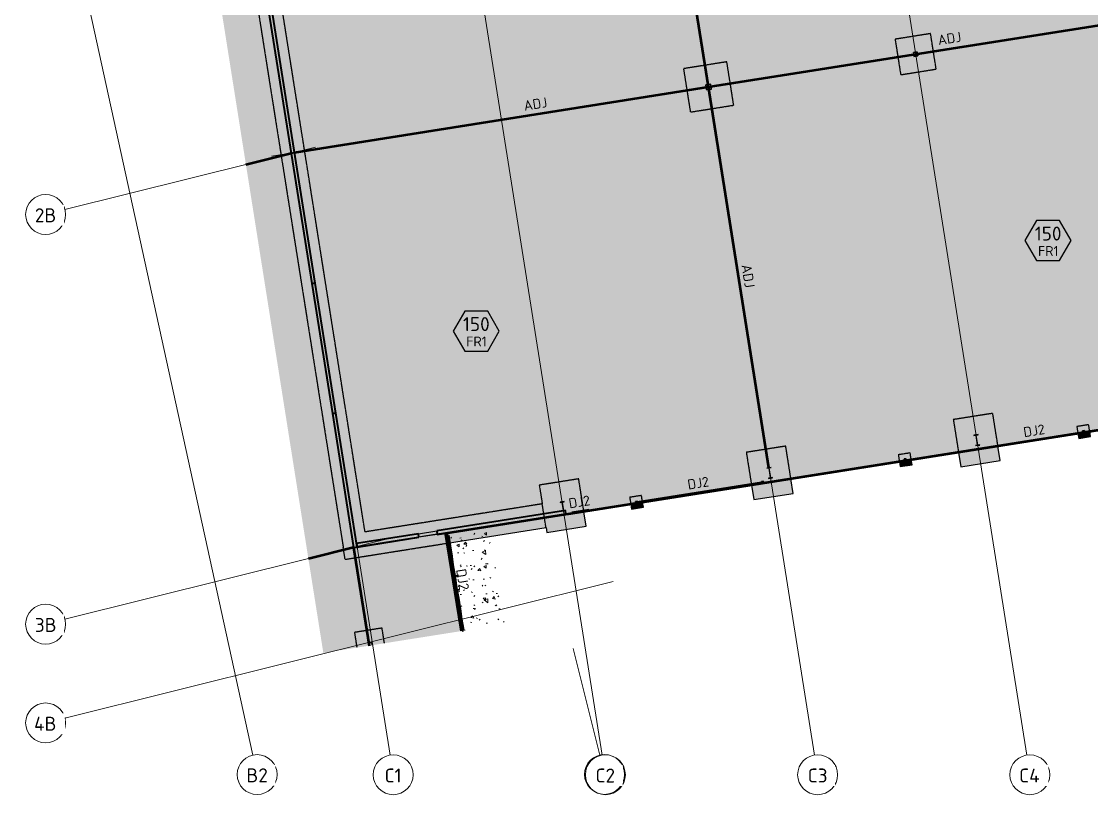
# Model space of a CAD drawing. Header units: millimetres. Extents: x -2336549 to -2208351, y -3762 to 4063401.
# Drawn here: x -2336549 to -2282939, y 3986389 to 4025345 of the extents above; entities that cross this region are included whole.
import ezdxf

# ---------------------------------------------------------------- set-up
doc = ezdxf.new("R2010")
doc.units = ezdxf.units.MM
doc.linetypes.add('Dash', pattern=[7, 5, -2])
doc.linetypes.add('Hidden Half', pattern=[3, 2, -1])
for name, color, linetype, lineweight in [('A-060-M_DETAIL', 3, 'Continuous', 25), ('A-200-M_WALL_EXT', 113, 'Continuous', 13), ('A-230-H-FLOOR', 190, 'Continuous', 13), ('A-230-M_FLOOR', 192, 'Continuous', 13), ('S-160-M_FOUND', 171, 'Continuous', 13), ('S-160-MH_FOUND', 171, 'Hidden Half', 13), ('S-230-A-FLOOR', 171, 'Continuous', 18), ('S-280-M_COLUMN', 52, 'Continuous', 13), ('S-280-MH_COLUMN', 52, 'Hidden Half', 13), ('Z-030-M_GRID', 191, 'Continuous', 13), ('Z-033_T_GRIDREF', 31, 'Continuous', 13), ('Z-060-M_DETAIL', 92, 'Continuous', 25)]:
    doc.layers.add(name, color=color, linetype=linetype, lineweight=lineweight)
doc.styles.add('ISOCPEUR', font='isocpeur.ttf', dxfattribs={"height": 700})
doc.styles.add('ISOCPEUR_1', font='isocpeur.ttf', dxfattribs={"height": 500})

# ---------------------------------------------------------------- blocks, each defined once
blk = doc.blocks.new('NRP_Column-Steel-SHS - SC446 - 250x250x6_0SHS-4252457-S1_001 - INTERNAL SLAB ON GROUND PLAN - PART 3')
at = {"layer": 'S-280-M_COLUMN', "lineweight": 25}
for p, q in [((125, 125), (-125, 125)), ((-125, 125), (-125, -125)), ((-119, -119), (-119, 119)), ((-119, 119), (119, 119)), ((119, 119), (119, -119)), ((125, -125), (125, 125)), ((-125, -125), (125, -125)), ((119, -119), (-119, -119))]:
    blk.add_line(p, q, dxfattribs=at)
blk = doc.blocks.new('NRP_Column-Steel-SHS - SC444 - 200x200x6_0SHS-3967238-S1_001 - INTERNAL SLAB ON GROUND PLAN - PART 3')
at = {"layer": 'S-280-M_COLUMN', "lineweight": 25}
for p, q in [((100, 100), (-100, 100)), ((-100, 100), (-100, -100)), ((-94, -94), (-94, 94)), ((-94, 94), (94, 94)), ((94, 94), (94, -94)), ((100, -100), (100, 100)), ((-100, -100), (100, -100)), ((94, -94), (-94, -94))]:
    blk.add_line(p, q, dxfattribs=at)
blk = doc.blocks.new('NRP_Column-Steel-SHS - SC440 - 150x150x5_0SHS-3964800-S1_001 - INTERNAL SLAB ON GROUND PLAN - PART 3')
at = {"layer": 'S-280-M_COLUMN', "lineweight": 25}
for p, q in [((75, 75), (-75, 75)), ((-75, 75), (-75, -69)), ((-70, -69), (-70, 70)), ((-70, 70), (70, 70)), ((70, 70), (70, -69)), ((75, -69), (75, 75))]:
    blk.add_line(p, q, dxfattribs=at)
blk = doc.blocks.new('NRP_Column-Steel-SHS - M433 - 100x100x5_0SHS-4136138-S1_001 - INTERNAL SLAB ON GROUND PLAN - PART 3')
at = {"layer": 'S-280-M_COLUMN', "lineweight": 25}
for p, q in [((50, 50), (-50, 50)), ((-50, 50), (-50, -50)), ((-45, -45), (-45, 45)), ((-45, 45), (45, 45)), ((45, 45), (45, -45)), ((50, -50), (50, 50)), ((-50, -50), (50, -50)), ((45, -45), (-45, -45))]:
    blk.add_line(p, q, dxfattribs=at)
blk = doc.blocks.new('NRP_Column-Steel-SHS - M433 - 100x100x5_0SHS-4136147-S1_001 - INTERNAL SLAB ON GROUND PLAN - PART 3')
at = {"layer": 'S-280-M_COLUMN', "lineweight": 25}
for p, q in [((50, 50), (-50, 50)), ((-50, 50), (-50, -50)), ((-45, -45), (-45, 45)), ((-45, 45), (45, 45)), ((45, 45), (45, -45)), ((50, -50), (50, 50)), ((-50, -50), (50, -50)), ((45, -45), (-45, -45))]:
    blk.add_line(p, q, dxfattribs=at)
blk = doc.blocks.new('NRP_Column-Steel-SHS - M433 - 100x100x5_0SHS-4234781-S1_001 - INTERNAL SLAB ON GROUND PLAN - PART 3')
at = {"layer": 'S-280-M_COLUMN', "lineweight": 25}
for p, q in [((50, 50), (-50, 50)), ((-50, 50), (-50, -50)), ((-45, -45), (-45, 45)), ((-45, 45), (45, 45)), ((45, 45), (45, -45)), ((50, -50), (50, 50)), ((-50, -50), (50, -50)), ((45, -45), (-45, -45))]:
    blk.add_line(p, q, dxfattribs=at)
blk = doc.blocks.new('NRP_Column-Steel-SHS - M433 - 100x100x5_0SHS-4136124-S1_001 - INTERNAL SLAB ON GROUND PLAN - PART 3')
at = {"layer": 'S-280-M_COLUMN', "lineweight": 25}
for p, q in [((50, 50), (-50, 50)), ((-50, 50), (-50, -50)), ((-45, -45), (-45, 45)), ((-45, 45), (45, 45)), ((45, 45), (45, -45)), ((50, -50), (50, 50)), ((-50, -50), (50, -50)), ((45, -45), (-45, -45))]:
    blk.add_line(p, q, dxfattribs=at)
blk = doc.blocks.new('FP_14-S1_001 - INTERNAL SLAB ON GROUND PLAN - PART 3')
at = {"layer": 'A-230-M_FLOOR', "color": 254}
for p, q in [((-2315045, 3999439), (-2315004, 3999497)), ((-2314585, 3999446), (-2314520, 3999458)), ((-2314519, 3999357), (-2314462, 3999334)), ((-2314382, 3999148), (-2314295, 3999245)), ((-2314295, 3999245), (-2314237, 3999137)), ((-2313880, 3999624), (-2313840, 3999686)), ((-2313485, 3999543), (-2313427, 3999518)), ((-2313402, 3999277), (-2313354, 3999332)), ((-2313359, 3999678), (-2313245, 3999730)), ((-2313359, 3999678), (-2313247, 3999590)), ((-2313332, 3999696), (-2313267, 3999709)), ((-2313245, 3999730), (-2313247, 3999590)), ((-2313107, 3999181), (-2313067, 3999244)), ((-2314737, 3999092), (-2314621, 3999138)), ((-2314737, 3999092), (-2314625, 3999009)), ((-2314708, 3998706), (-2314642, 3998716)), ((-2314621, 3999138), (-2314625, 3999009)), ((-2314438, 3998906), (-2314389, 3998957)), ((-2314394, 3998710), (-2314336, 3998685)), ((-2314382, 3999148), (-2314237, 3999137)), ((-2314278, 3999030), (-2314237, 3999089)), ((-2313950, 3998822), (-2313884, 3998832)), ((-2313463, 3998747), (-2313294, 3998828)), ((-2313463, 3998747), (-2313284, 3998622)), ((-2313352, 3998855), (-2313294, 3998829)), ((-2313294, 3998828), (-2313284, 3998622)), ((-2313516, 3998381), (-2313467, 3998433)), ((-2313219, 3998167), (-2313161, 3998138)), ((-2314574, 3998014), (-2314508, 3998021)), ((-2314562, 3998067), (-2314513, 3998114)), ((-2314268, 3998061), (-2314210, 3998034)), ((-2314070, 3998069), (-2314004, 3998076)), ((-2314012, 3997864), (-2313971, 3997920)), ((-2313890, 3998001), (-2313840, 3998050)), ((-2313677, 3997825), (-2313589, 3997917)), ((-2313677, 3997825), (-2313530, 3997802)), ((-2313589, 3997917), (-2313530, 3997803)), ((-2313385, 3998028), (-2313269, 3998068)), ((-2313385, 3998028), (-2313271, 3997932)), ((-2313306, 3998156), (-2313240, 3998164)), ((-2313269, 3998068), (-2313271, 3997932)), ((-2312827, 3997936), (-2312805, 3997967)), ((-2314787, 3997578), (-2314670, 3997613)), ((-2314787, 3997578), (-2314674, 3997488)), ((-2314670, 3997613), (-2314674, 3997488)), ((-2314142, 3997410), (-2314084, 3997381)), ((-2313932, 3997354), (-2313866, 3997359)), ((-2313470, 3997040), (-2313429, 3997095)), ((-2313424, 3997390), (-2313357, 3997395)), ((-2313086, 3997476), (-2313027, 3997445)), ((-2314726, 3996818), (-2314654, 3996882)), ((-2314723, 3996798), (-2314595, 3996773)), ((-2314666, 3997027), (-2314624, 3997078)), ((-2314654, 3996882), (-2314595, 3996773)), ((-2314575, 3996618), (-2314508, 3996619)), ((-2314401, 3996812), (-2314351, 3996856)), ((-2314016, 3996758), (-2313957, 3996727)), ((-2313881, 3996517), (-2313839, 3996569)), ((-2313341, 3997046), (-2313291, 3997093)), ((-2313282, 3996653), (-2313215, 3996655)), ((-2312953, 3996784), (-2312894, 3996751)), ((-2312771, 3996669), (-2312704, 3996672)), ((-2314533, 3996018), (-2314482, 3996058)), ((-2313889, 3996104), (-2313830, 3996071)), ((-2313463, 3996196), (-2313412, 3996239)), ((-2313420, 3996429), (-2313302, 3996458)), ((-2313420, 3996429), (-2313305, 3996326)), ((-2313360, 3996345), (-2313186, 3996400)), ((-2313360, 3996345), (-2313177, 3996201)), ((-2313302, 3996458), (-2313305, 3996326)), ((-2313186, 3996400), (-2313177, 3996201)), ((-2312958, 3996426), (-2312870, 3996512)), ((-2312958, 3996426), (-2312809, 3996392)), ((-2312870, 3996512), (-2312809, 3996392)), ((-2312819, 3996090), (-2312759, 3996055)), ((-2312777, 3996054), (-2312726, 3996099)), ((-2312679, 3996496), (-2312638, 3996552)), ((-2314692, 3995936), (-2314670, 3995935)), ((-2314037, 3995469), (-2313946, 3995543)), ((-2313946, 3995543), (-2313887, 3995428)), ((-2313926, 3995923), (-2313859, 3995922)), ((-2313847, 3995874), (-2313796, 3995915)), ((-2312625, 3995909), (-2312558, 3995908)), ((-2314577, 3995258), (-2314562, 3995257)), ((-2314057, 3995228), (-2313989, 3995224)), ((-2314037, 3995469), (-2313887, 3995428)), ((-2313762, 3995448), (-2313703, 3995413)), ((-2313613, 3995340), (-2313571, 3995388)), ((-2313270, 3995185), (-2313202, 3995182)), ((-2312685, 3995394), (-2312625, 3995357)), ((-2312397, 3995239), (-2312371, 3995271)), ((-2314346, 3994812), (-2314325, 3994826))]:
    blk.add_line(p, q, dxfattribs=at)
blk = doc.blocks.new('NRP_Column-Steel-UB - SC122 - 460UB74_6-V15-S1_001 - INTERNAL SLAB ON GROUND PLAN - PART 3')
at = {"layer": 'S-280-M_COLUMN', "lineweight": 25}
for p, q in [((95, 457.4), (-95, 457.4)), ((-95, 457.4), (-95, 442.9)), ((-95, 442.9), (-15.95, 442.9)), ((-15.95, 14.5), (-95, 14.5)), ((-95, 14.5), (-95, 0)), ((-95, 0), (95, 0)), ((-4.55, 431.5), (-4.55, 25.9)), ((4.55, 25.9), (4.55, 431.5)), ((15.95, 442.9), (95, 442.9)), ((95, 14.5), (15.95, 14.5)), ((95, 442.9), (95, 457.4)), ((95, 0), (95, 14.5))]:
    blk.add_line(p, q, dxfattribs=at)
for centre, start, end in [((-15.95, 431.5), 0, 90), ((-15.95, 25.9), 270, 0), ((15.95, 431.5), 90, 180), ((15.95, 25.9), 180, 270)]:
    blk.add_arc(centre, 11.4, start, end, dxfattribs=at)
at = {"layer": 'S-280-MH_COLUMN', "lineweight": 25}
for centre, start, end in [((-15.95, 431.5), 0, 90), ((-15.95, 25.9), 270, 0), ((15.95, 431.5), 90, 180), ((15.95, 25.9), 180, 270)]:
    blk.add_arc(centre, 11.4, start, end, dxfattribs=at)
blk = doc.blocks.new('NRP_Column-Steel-UB - SC124 - 530UB82_0-V17-S1_001 - INTERNAL SLAB ON GROUND PLAN - PART 3')
at = {"layer": 'S-280-M_COLUMN', "lineweight": 25}
for p, q in [((104.5, 528.2), (-104.5, 528.2)), ((-104.5, 528.2), (-104.5, 515)), ((-104.5, 515), (-18.8, 515)), ((-18.8, 13.2), (-104.5, 13.2)), ((-104.5, 13.2), (-104.5, 0)), ((-104.5, 0), (104.5, 0)), ((-4.8, 501), (-4.8, 27.2)), ((4.8, 27.2), (4.8, 501)), ((18.8, 515), (104.5, 515)), ((104.5, 13.2), (18.8, 13.2)), ((104.5, 515), (104.5, 528.2)), ((104.5, 0), (104.5, 13.2))]:
    blk.add_line(p, q, dxfattribs=at)
for centre, start, end in [((-18.8, 501), 0, 90), ((-18.8, 27.2), 270, 0), ((18.8, 501), 90, 180), ((18.8, 27.2), 180, 270)]:
    blk.add_arc(centre, 14, start, end, dxfattribs=at)
at = {"layer": 'S-280-MH_COLUMN', "lineweight": 25}
for centre, start, end in [((-18.8, 501), 0, 90), ((-18.8, 27.2), 270, 0), ((18.8, 501), 90, 180), ((18.8, 27.2), 180, 270)]:
    blk.add_arc(centre, 14, start, end, dxfattribs=at)
blk = doc.blocks.new('NRP_Foundation-Pad Footing Fibre _v2_ - PF3 - 2200 x 2200 x 800d-3893009-S1_001 - INTERNAL SLAB ON GROUND PLAN - PART 3')
at = {"layer": 'S-160-MH_FOUND', "color": 9, "linetype": 'Dash', "lineweight": 25}
for p, q in [((1150, 750), (-1050, 750)), ((-1050, 750), (-1050, -1450)), ((1150, -1450), (1150, 750)), ((-1050, -1450), (1150, -1450))]:
    blk.add_line(p, q, dxfattribs=at)
blk = doc.blocks.new('NRP_Foundation-Pad Footing Fibre _v2_ - PF4 -1800 x 1800 x 400d-3893011-S1_001 - INTERNAL SLAB ON GROUND PLAN - PART 3')
at = {"layer": 'S-160-MH_FOUND', "color": 9, "linetype": 'Dash', "lineweight": 25}
for p, q in [((950, 550), (-850, 550)), ((-850, 550), (-850, -1250)), ((950, -1250), (950, 550)), ((-850, -1250), (950, -1250))]:
    blk.add_line(p, q, dxfattribs=at)
blk = doc.blocks.new('NRP_Foundation-Pad Footing Fibre _v2_ - PF5 -1400 x 1400 x 400d-V18-S1_001 - INTERNAL SLAB ON GROUND PLAN - PART 3')
at = {"layer": 'S-160-MH_FOUND', "color": 9, "linetype": 'Dash', "lineweight": 25}
for p, q in [((750, 350), (-19, 350)), ((750, -1050), (750, 350)), ((-19, -1050), (750, -1050))]:
    blk.add_line(p, q, dxfattribs=at)
blk = doc.blocks.new('NRP_Foundation-Pad Footing Fibre _v2_ - PF2 -2400 x 2000 x 600d-V5-S1_001 - INTERNAL SLAB ON GROUND PLAN - PART 3')
at = {"layer": 'S-160-M_FOUND', "linetype": 'Dash', "lineweight": 25}
blk.add_hatch(color=10, dxfattribs=at).paths.add_polyline_path([(-414, 650), (-1150, 650), (-1150, -1350), (-414, -1350)])
at = {"layer": 'S-160-M_FOUND', "color": 9, "lineweight": 25}
for p, q in [((-414, 650), (-1150, 650)), ((-1150, 650), (-1150, -1350)), ((-1150, -1350), (-414, -1350))]:
    blk.add_line(p, q, dxfattribs=at)
at = {"layer": 'S-160-MH_FOUND', "color": 9, "linetype": 'Dash', "lineweight": 25}
for p, q in [((1250, 650), (-414, 650)), ((1250, -1350), (1250, 650)), ((-414, -1350), (1250, -1350))]:
    blk.add_line(p, q, dxfattribs=at)
blk = doc.blocks.new('NRP_Foundation-Pad Footing Fibre _v2_ - PF6 -600 x 600 x 400d-3914141-S1_001 - INTERNAL SLAB ON GROUND PLAN - PART 3')
at = {"layer": 'S-160-M_FOUND', "linetype": 'Dash', "lineweight": 25}
blk.add_hatch(color=10, dxfattribs=at).paths.add_polyline_path([(0, -50), (-250, -50), (-250, -650), (0, -650)])
at = {"layer": 'S-160-M_FOUND', "color": 9, "lineweight": 25}
for p, q in [((0, -50), (-250, -50)), ((-250, -50), (-250, -650)), ((-250, -650), (0, -650))]:
    blk.add_line(p, q, dxfattribs=at)
at = {"layer": 'S-160-MH_FOUND', "color": 9, "linetype": 'Dash', "lineweight": 25}
for p, q in [((350, -50), (0, -50)), ((350, -650), (350, -50)), ((0, -650), (350, -650))]:
    blk.add_line(p, q, dxfattribs=at)
blk = doc.blocks.new('NRP_Foundation-Pad Footing Fibre _v2_ - PF6 -600 x 600 x 400d-V9-S1_001 - INTERNAL SLAB ON GROUND PLAN - PART 3')
at = {"layer": 'S-160-M_FOUND', "linetype": 'Dash', "lineweight": 25}
blk.add_hatch(color=10, dxfattribs=at).paths.add_polyline_path([(350, -50), (102, -50), (102, -650), (350, -650)])
at = {"layer": 'S-160-M_FOUND', "color": 9, "lineweight": 25}
for p, q in [((350, -50), (102, -50)), ((350, -650), (350, -50)), ((102, -650), (350, -650))]:
    blk.add_line(p, q, dxfattribs=at)
at = {"layer": 'S-160-MH_FOUND', "color": 9, "linetype": 'Dash', "lineweight": 25}
for p, q in [((102, -50), (-250, -50)), ((-250, -50), (-250, -650)), ((-250, -650), (102, -650))]:
    blk.add_line(p, q, dxfattribs=at)
blk = doc.blocks.new('NRP_Foundation-Pad Footing Fibre _v2_ - PF6 -600 x 600 x 400d-V10-S1_001 - INTERNAL SLAB ON GROUND PLAN - PART 3')
at = {"layer": 'S-160-M_FOUND', "linetype": 'Dash', "lineweight": 25}
blk.add_hatch(color=10, dxfattribs=at).paths.add_polyline_path([(350, -50), (100, -50), (100, -650), (350, -650)])
at = {"layer": 'S-160-M_FOUND', "color": 9, "lineweight": 25}
for p, q in [((350, -50), (100, -50)), ((350, -650), (350, -50)), ((100, -650), (350, -650))]:
    blk.add_line(p, q, dxfattribs=at)
at = {"layer": 'S-160-MH_FOUND', "color": 9, "linetype": 'Dash', "lineweight": 25}
for p, q in [((100, -50), (-250, -50)), ((-250, -50), (-250, -650)), ((-250, -650), (100, -650))]:
    blk.add_line(p, q, dxfattribs=at)
blk = doc.blocks.new('NRP_Joint Location _v2_ - DJ2 - DOWELLED JOINT-4232448-S1_001 - INTERNAL SLAB ON GROUND PLAN - PART 3')
at = {"layer": 'Z-060-M_DETAIL', "lineweight": 50}
blk.add_line((0, 0), (4900, 0), dxfattribs=at)
blk = doc.blocks.new('NRP_Joint Location _v2_ - DJ2 - DOWELLED JOINT-4234529-S1_001 - INTERNAL SLAB ON GROUND PLAN - PART 3')
at = {"layer": 'Z-060-M_DETAIL', "lineweight": 50}
blk.add_line((0, 0), (4800, 0), dxfattribs=at)
blk = doc.blocks.new('NRP_Joint Location _v2_ - DJ2 - DOWELLED JOINT-4234743-S1_001 - INTERNAL SLAB ON GROUND PLAN - PART 3')
at = {"layer": 'Z-060-M_DETAIL', "lineweight": 50}
blk.add_line((0, 0), (858, 0), dxfattribs=at)
blk = doc.blocks.new('NRP_Joint Location _v2_ - DJ2 - DOWELLED JOINT-4234855-S1_001 - INTERNAL SLAB ON GROUND PLAN - PART 3')
at = {"layer": 'Z-060-M_DETAIL', "lineweight": 50}
blk.add_line((0, 0), (6300, 0), dxfattribs=at)
blk = doc.blocks.new('NRP_Joint Location _v2_ - ADJ - ARMOURED DOWEL JOINT-4236247-S1_001 - INTERNAL SLAB ON GROUND PLAN - PART 3')
at = {"layer": 'Z-060-M_DETAIL', "lineweight": 50}
blk.add_line((0, 0), (2334, 0), dxfattribs=at)
blk = doc.blocks.new('NRP_Joint Location _v2_ - ADJ - ARMOURED DOWEL JOINT-4242043-S1_001 - INTERNAL SLAB ON GROUND PLAN - PART 3')
at = {"layer": 'Z-060-M_DETAIL', "lineweight": 50}
blk.add_line((22943, 0), (25277, 0), dxfattribs=at)
blk = doc.blocks.new('NRP_Joint Location _v2_ - ADJ - ARMOURED DOWEL JOINT-4239869-S1_001 - INTERNAL SLAB ON GROUND PLAN - PART 3')
at = {"layer": 'Z-060-M_DETAIL', "lineweight": 50}
blk.add_line((0, 0), (4975, 0), dxfattribs=at)
blk = doc.blocks.new('NRP_Joint Location _v2_ - ADJ - ARMOURED DOWEL JOINT-4235092-S1_001 - INTERNAL SLAB ON GROUND PLAN - PART 3')
at = {"layer": 'Z-060-M_DETAIL', "lineweight": 50}
blk.add_line((0, 0), (19322, 0), dxfattribs=at)
blk = doc.blocks.new('NRP_Joint Location _v2_ - ADJ - ARMOURED DOWEL JOINT-4242227-S1_001 - INTERNAL SLAB ON GROUND PLAN - PART 3')
at = {"layer": 'Z-060-M_DETAIL', "lineweight": 50}
blk.add_line((0, 0), (21000, 0), dxfattribs=at)
blk = doc.blocks.new('Grid - NRP_Grid-Head-320187-S1_001 - INTERNAL SLAB ON GROUND PLAN - PART 3')
at = {"layer": 'Z-033_T_GRIDREF'}
blk.add_circle((0, 0), 5, dxfattribs=at)
blk = doc.blocks.new('NRP_Slab Tag _v2_ - Thickness with Description-1497716-S1_001 - INTERNAL SLAB ON GROUND PLAN - PART 3')
at = {"layer": 'S-230-A-FLOOR', "lineweight": 25}
for p, q in [((-2.88, 4.99), (-5.76, -0.01)), ((2.9, 4.99), (-2.88, 4.99)), ((5.78, -0.01), (2.9, 4.99)), ((-5.76, -0.01), (-2.88, -5.01)), ((2.9, -5.01), (5.78, -0.01)), ((-2.88, -5.01), (2.9, -5.01))]:
    blk.add_line(p, q, dxfattribs=at)

msp = doc.modelspace()

# ---------------------------------------------------------------- hatches: boundary and pattern name
at = {"layer": 'A-230-H-FLOOR'}
for points in [[(-2319761, 3999169), (-2309296, 4000826), (-2309265, 4000629), (-2236764, 4012112), (-2236795, 4012310), (-2231017, 4013225), (-2237228, 4052436), (-2277568, 4046046), (-2277592, 4046195), (-2282530, 4045412), (-2282507, 4045264), (-2309615, 4040970), (-2309639, 4041119), (-2314577, 4040336), (-2314554, 4040188), (-2314807, 4040148), (-2314017, 4035160), (-2321934, 4033906), (-2321634, 4032010), (-2324881, 4031496), (-2320023, 4000826)], [(-2321424, 3993691), (-2314511, 3994786), (-2315289, 3999700), (-2319906, 3998968), (-2325867, 4036600), (-2328131, 4036033), (-2322084, 3997853)]]:
    msp.add_hatch(color=10, dxfattribs=at).paths.add_polyline_path(points)
at = {"layer": 'S-160-M_FOUND'}
for points in [[(-2319920, 3999055), (-2319241, 3999162), (-2319255, 3999249), (-2319761, 3999169), (-2325972, 4038380), (-2325465, 4038460), (-2325520, 4038806), (-2326705, 4038618), (-2326474, 4037157), (-2325941, 4037290), (-2325650, 4036126), (-2325786, 4036092), (-2319938, 3999169)], [(-2299976, 4002100), (-2299861, 4001373), (-2297885, 4001686), (-2298000, 4002413)], [(-2319906, 3998968), (-2315289, 3999700), (-2315209, 3999194), (-2310270, 3999976), (-2310378, 4000655), (-2319255, 3999249), (-2319241, 3999162), (-2319920, 3999055)], [(-2310231, 3999730), (-2308256, 4000043), (-2308371, 4000770), (-2309265, 4000629), (-2309296, 4000826), (-2310378, 4000655), (-2310270, 3999976)]]:
    msp.add_hatch(color=10, dxfattribs=at).paths.add_polyline_path(points)

# ---------------------------------------------------------------- linework, layer by layer
at = {"layer": 'A-200-M_WALL_EXT', "lineweight": 35}
for p, q in [((-2326168, 4038501), (-2320970, 4005685)), ((-2321830, 4012231), (-2325995, 4038528)), ((-2323039, 4018747), (-2322866, 4018774)), ((-2321830, 4012231), (-2322003, 4012203)), ((-2322003, 4012203), (-2321830, 4012231)), ((-2319733, 3998996), (-2321830, 4012231)), ((-2320797, 4005712), (-2320970, 4005685)), ((-2320970, 4005685), (-2320797, 4005712)), ((-2320970, 4005685), (-2319906, 3998968)), ((-2309296, 4000826), (-2315742, 3999805)), ((-2315715, 3999632), (-2309269, 4000653)), ((-2309269, 4000653), (-2309296, 4000826)), ((-2315742, 3999805), (-2315715, 3999632)), ((-2316661, 3999660), (-2319761, 3999169)), ((-2319733, 3998996), (-2316633, 3999487)), ((-2316633, 3999487), (-2316661, 3999660)), ((-2319906, 3998968), (-2319733, 3998996)), ((-2319761, 3999169), (-2319733, 3998996))]:
    msp.add_line(p, q, dxfattribs=at)
at = {"layer": 'A-230-M_FLOOR', "lineweight": 50}
for p, q in [((-2236764, 4012112), (-2309265, 4000629)), ((-2315289, 3999700), (-2309269, 4000653)), ((-2309269, 4000653), (-2309265, 4000629)), ((-2314511, 3994786), (-2315289, 3999700)), ((-2315241, 3999557), (-2314491, 3994818)), ((-2315203, 3999563), (-2314452, 3994825)), ((-2314413, 3994831), (-2315164, 3999570))]:
    msp.add_line(p, q, dxfattribs=at)
at = {"layer": 'A-230-M_FLOOR', "color": 226, "lineweight": 25}
for p, q in [((-2316660, 3999660), (-2315742, 3999805)), ((-2315715, 3999632), (-2316633, 3999487))]:
    msp.add_line(p, q, dxfattribs=at)
at = {"layer": 'A-230-M_FLOOR', "lineweight": 50, "flags": 128}
for points in [[(-2315162, 3999570), (-2315203, 3999563), (-2315244, 3999557)], [(-2315244, 3999557), (-2315160, 3999030), (-2315077, 3998504), (-2314993, 3997977), (-2314910, 3997451), (-2314827, 3996924), (-2314743, 3996398), (-2314660, 3995871), (-2314576, 3995345), (-2314493, 3994818)], [(-2314411, 3994831), (-2314495, 3995358), (-2314578, 3995884), (-2314661, 3996411), (-2314745, 3996937), (-2314828, 3997464), (-2314912, 3997990), (-2314995, 3998517), (-2315078, 3999043), (-2315162, 3999570)], [(-2314493, 3994818), (-2314452, 3994825), (-2314411, 3994831)]]:
    msp.add_lwpolyline(points, dxfattribs=at)
at = {"layer": 'S-160-M_FOUND', "color": 9, "lineweight": 25}
for p, q in [((-2299976, 4002100), (-2299861, 4001373)), ((-2297885, 4001686), (-2298000, 4002413)), ((-2299861, 4001373), (-2297885, 4001686)), ((-2308256, 4000043), (-2308371, 4000770)), ((-2315209, 3999194), (-2310270, 3999976)), ((-2310270, 3999976), (-2310231, 3999730)), ((-2310231, 3999730), (-2308256, 4000043))]:
    msp.add_line(p, q, dxfattribs=at)
at = {"layer": 'S-160-MH_FOUND', "color": 9, "linetype": 'Dash', "lineweight": 25}
for p, q in [((-2319335, 3999755), (-2325465, 4038460)), ((-2326285, 4035967), (-2320426, 3998975)), ((-2298261, 4004056), (-2300236, 4003743)), ((-2300236, 4003743), (-2299976, 4002100)), ((-2298000, 4002413), (-2298261, 4004056)), ((-2308632, 4002414), (-2310607, 4002101)), ((-2310607, 4002101), (-2310458, 4001161)), ((-2308371, 4000770), (-2308632, 4002414)), ((-2310458, 4001161), (-2319335, 3999755)), ((-2310270, 3999976), (-2310458, 4001161)), ((-2320332, 3998382), (-2320426, 3998975)), ((-2320332, 3998382), (-2315209, 3999194))]:
    msp.add_line(p, q, dxfattribs=at)
at = {"layer": 'Z-030-M_GRID'}
for p, q in [((-2318082, 3988571), (-2329935, 4063401)), ((-2307451, 3988571), (-2319304, 4063401)), ((-2296821, 3988571), (-2308673, 4063401)), ((-2286190, 3988571), (-2297760, 4061618)), ((-2324027, 4018590), (-2223511, 4034511)), ((-2319734, 3999021), (-2220383, 4014757)), ((-2307580, 3988571), (-2308912, 3993921))]:
    msp.add_line(p, q, dxfattribs=at)

# ---------------------------------------------------------------- block references
at = {"layer": 'A-230-M_FLOOR', "lineweight": 50}
msp.add_blockref('FP_14-S1_001 - INTERNAL SLAB ON GROUND PLAN - PART 3', (0, 0), dxfattribs=at)
at = {"layer": 'S-160-MH_FOUND', "color": 9, "linetype": 'Dash', "lineweight": 25}
for name, p, rotation in [('NRP_Foundation-Pad Footing Fibre _v2_ - PF4 -1800 x 1800 x 400d-3893011-S1_001 - INTERNAL SLAB ON GROUND PLAN - PART 3', (-2292092, 4023598), 99.0003283881442), ('NRP_Foundation-Pad Footing Fibre _v2_ - PF3 - 2200 x 2200 x 800d-3893009-S1_001 - INTERNAL SLAB ON GROUND PLAN - PART 3', (-2302463, 4021955), 99.0003283881442), ('NRP_Foundation-Pad Footing Fibre _v2_ - PF2 -2400 x 2000 x 600d-V5-S1_001 - INTERNAL SLAB ON GROUND PLAN - PART 3', (-2289028, 4004253), 99.00032838820592), ('NRP_Foundation-Pad Footing Fibre _v2_ - PF6 -600 x 600 x 400d-V10-S1_001 - INTERNAL SLAB ON GROUND PLAN - PART 3', (-2282998, 4004890), 279.0003283881451), ('NRP_Foundation-Pad Footing Fibre _v2_ - PF6 -600 x 600 x 400d-V9-S1_001 - INTERNAL SLAB ON GROUND PLAN - PART 3', (-2291940, 4003476), 279.0003283881451), ('NRP_Foundation-Pad Footing Fibre _v2_ - PF6 -600 x 600 x 400d-3914141-S1_001 - INTERNAL SLAB ON GROUND PLAN - PART 3', (-2306074, 4001134), 99.00032838814522), ('NRP_Foundation-Pad Footing Fibre _v2_ - PF5 -1400 x 1400 x 400d-V18-S1_001 - INTERNAL SLAB ON GROUND PLAN - PART 3', (-2319403, 3994031), 99.00032838808393)]:
    msp.add_blockref(name, p, dxfattribs=dict(at, rotation=rotation))
at = {"layer": 'S-230-A-FLOOR', "lineweight": 25, "xscale": 199.9999999999999, "yscale": 199.9999999999999, "zscale": 199.9999999999999}
for p in [(-2285124, 4014361), (-2313767, 4009825)]:
    msp.add_blockref('NRP_Slab Tag _v2_ - Thickness with Description-1497716-S1_001 - INTERNAL SLAB ON GROUND PLAN - PART 3', p, dxfattribs=at)
at = {"layer": 'S-280-M_COLUMN', "lineweight": 25}
for name, p, rotation in [('NRP_Column-Steel-SHS - SC444 - 200x200x6_0SHS-3967238-S1_001 - INTERNAL SLAB ON GROUND PLAN - PART 3', (-2291754, 4023702), 9.000328388097001), ('NRP_Column-Steel-SHS - SC446 - 250x250x6_0SHS-4252457-S1_001 - INTERNAL SLAB ON GROUND PLAN - PART 3', (-2302125, 4022059), 9.000328388097001), ('NRP_Column-Steel-SHS - M433 - 100x100x5_0SHS-4136147-S1_001 - INTERNAL SLAB ON GROUND PLAN - PART 3', (-2283336, 4004786), 9.000328388147217), ('NRP_Column-Steel-SHS - M433 - 100x100x5_0SHS-4136138-S1_001 - INTERNAL SLAB ON GROUND PLAN - PART 3', (-2292278, 4003370), 9.000328388147217), ('NRP_Column-Steel-SHS - M433 - 100x100x5_0SHS-4234781-S1_001 - INTERNAL SLAB ON GROUND PLAN - PART 3', (-2299416, 4002239), 9.000328388147217), ('NRP_Column-Steel-SHS - M433 - 100x100x5_0SHS-4136124-S1_001 - INTERNAL SLAB ON GROUND PLAN - PART 3', (-2305734, 4001239), 9.000328388147217), ('NRP_Column-Steel-SHS - SC440 - 150x150x5_0SHS-3964800-S1_001 - INTERNAL SLAB ON GROUND PLAN - PART 3', (-2319065, 3994135), 9.000328388111722)]:
    msp.add_blockref(name, p, dxfattribs=dict(at, rotation=rotation))
at = {"layer": 'S-280-MH_COLUMN', "lineweight": 25, "rotation": 9.000328388147217}
for name, p in [('NRP_Column-Steel-UB - SC124 - 530UB82_0-V17-S1_001 - INTERNAL SLAB ON GROUND PLAN - PART 3', (-2288649, 4004096)), ('NRP_Column-Steel-UB - SC124 - 530UB82_0-V17-S1_001 - INTERNAL SLAB ON GROUND PLAN - PART 3', (-2299019, 4002454)), ('NRP_Column-Steel-UB - SC122 - 460UB74_6-V15-S1_001 - INTERNAL SLAB ON GROUND PLAN - PART 3', (-2309390, 4000811))]:
    msp.add_blockref(name, p, dxfattribs=at)
at = {"layer": 'Z-033_T_GRIDREF'}
for p, xscale, yscale, zscale, rotation in [((-2335336, 4015667), 199.9999999999999, 199.9999999999999, 199.9999999999999, 103.9934690902126), ((-2335336, 3995133), 199.9999999999999, 199.9999999999999, 199.9999999999999, 103.9934690902112), ((-2335336, 3990184), 199.9999999999999, 199.9999999999999, 199.9999999999999, 103.993469090213), ((-2324741, 3987594), 199.9999999999999, 199.9999999999999, 199.9999999999999, 12.33440712021619), ((-2317926, 3987584), 199.9999999999999, 199.9999999999999, 199.9999999999999, 9.000328388145347), ((-2307339, 3987601), 199.9999999999998, 199.9999999999998, 199.9999999999998, 13.98040349048187), ((-2296664, 3987584), 199.9999999999999, 199.9999999999999, 199.9999999999999, 9.000328388145267), ((-2286033, 3987584), 199.9999999999999, 199.9999999999999, 199.9999999999999, 9.000328388145512)]:
    msp.add_blockref('Grid - NRP_Grid-Head-320187-S1_001 - INTERNAL SLAB ON GROUND PLAN - PART 3', p, dxfattribs=dict(at, xscale=xscale, yscale=yscale, zscale=zscale, rotation=rotation))
at = {"layer": 'Z-060-M_DETAIL', "lineweight": 50}
for name, p, rotation in [('NRP_Joint Location _v2_ - ADJ - ARMOURED DOWEL JOINT-4235092-S1_001 - INTERNAL SLAB ON GROUND PLAN - PART 3', (-2302125, 4022059), 99.00029522343742), ('NRP_Joint Location _v2_ - ADJ - ARMOURED DOWEL JOINT-4242227-S1_001 - INTERNAL SLAB ON GROUND PLAN - PART 3', (-2302125, 4022059), 9.000328388146162), ('NRP_Joint Location _v2_ - ADJ - ARMOURED DOWEL JOINT-4242227-S1_001 - INTERNAL SLAB ON GROUND PLAN - PART 3', (-2322866, 4018774), 9.000328388146162), ('NRP_Joint Location _v2_ - ADJ - ARMOURED DOWEL JOINT-4235092-S1_001 - INTERNAL SLAB ON GROUND PLAN - PART 3', (-2299102, 4002976), 99.00032838814516), ('NRP_Joint Location _v2_ - ADJ - ARMOURED DOWEL JOINT-4242043-S1_001 - INTERNAL SLAB ON GROUND PLAN - PART 3', (-2347563, 4012620), 13.99346909021306), ('NRP_Joint Location _v2_ - DJ2 - DOWELLED JOINT-4234529-S1_001 - INTERNAL SLAB ON GROUND PLAN - PART 3', (-2288121, 4003990), 9.000328388221874), ('NRP_Joint Location _v2_ - DJ2 - DOWELLED JOINT-4234855-S1_001 - INTERNAL SLAB ON GROUND PLAN - PART 3', (-2305686, 4001246), 9.000309597796708), ('NRP_Joint Location _v2_ - DJ2 - DOWELLED JOINT-4234743-S1_001 - INTERNAL SLAB ON GROUND PLAN - PART 3', (-2308951, 4000729), 9.000328388195078), ('NRP_Joint Location _v2_ - DJ2 - DOWELLED JOINT-4232448-S1_001 - INTERNAL SLAB ON GROUND PLAN - PART 3', (-2314525, 3994880), 99.08239868380053), ('NRP_Joint Location _v2_ - ADJ - ARMOURED DOWEL JOINT-4236247-S1_001 - INTERNAL SLAB ON GROUND PLAN - PART 3', (-2319906, 3998968), 193.9934690902114), ('NRP_Joint Location _v2_ - ADJ - ARMOURED DOWEL JOINT-4239869-S1_001 - INTERNAL SLAB ON GROUND PLAN - PART 3', (-2319906, 3998968), 279.0003283881456)]:
    msp.add_blockref(name, p, dxfattribs=dict(at, rotation=rotation))

# ---------------------------------------------------------------- texts
at = {"layer": 'A-060-M_DETAIL', "lineweight": 13, "char_height": 500, "attachment_point": 1, "style": 'ISOCPEUR_1'}
for s, insert, width, rotation in [('ADJ', (-2290682, 4024645), 1394.94, 9.0003), ('ADJ', (-2311423, 4021360), 1394.94, 9.0003), ('ADJ', (-2299991, 4013205), 1394.94, 279.0003), ('DJ2', (-2286392, 4004995), 1282.7, 9.0003), ('DJ2', (-2303217, 4002369), 1282.7, 9.0003), ('DJ2', (-2309169, 4001426), 1282.7, 9.0003), ('DJ2', (-2314283, 3997942), 1282.7, 279.0824)]:
    msp.add_mtext(s, dxfattribs=dict(at, insert=insert, width=width, rotation=rotation))
at = {"layer": 'S-230-A-FLOOR', "lineweight": 13, "attachment_point": 1}
for s, insert, char_height, width, style in [('150', (-2285787, 4015060), 700, 1619.41, 'ISOCPEUR'), ('FR1', (-2285621, 4014086), 500, 1218.56, 'ISOCPEUR_1'), ('150', (-2314430, 4010523), 700, 1619.41, 'ISOCPEUR'), ('FR1', (-2314264, 4009549), 500, 1218.56, 'ISOCPEUR_1')]:
    msp.add_mtext(s, dxfattribs=dict(at, insert=insert, char_height=char_height, width=width, style=style))

# ---------------------------------------------------------------- next in the draw order: texts
at = {"layer": 'Z-033_T_GRIDREF', "char_height": 700, "attachment_point": 1, "style": 'ISOCPEUR', "bg_fill": 3, "box_fill_scale": 1.25, "bg_fill_color": 256, "bg_fill_true_color": 13158600, "bg_fill_transparency": 0}
for s, insert, width in [('2B', (-2335875, 4015975), 1282.7), ('3B', (-2335875, 3995442), 1282.7), ('B2', (-2325278, 3987906), 1282.7), ('C1', (-2318357, 3987896), 1026.16), ('B3', (-2307876, 3987913), 1282.7), ('C3', (-2297161, 3987896), 1186.5), ('C4', (-2286570, 3987896), 1282.7)]:
    msp.add_mtext(s, dxfattribs=dict(at, insert=insert, width=width))

# ---------------------------------------------------------------- next in the draw order: linework, layer by layer
at = {"layer": 'Z-030-M_GRID'}
for p, q in [((-2324954, 3988571), (-2334366, 4031613)), ((-2321816, 4019036), (-2334366, 4015908)), ((-2318070, 3999436), (-2334366, 3995375))]:
    msp.add_line(p, q, dxfattribs=at)

# ---------------------------------------------------------------- next in the draw order: block references
at = {"layer": 'Z-033_T_GRIDREF', "xscale": 199.9999999999999, "yscale": 199.9999999999999, "zscale": 199.9999999999999, "rotation": 9.000328388145594}
msp.add_blockref('Grid - NRP_Grid-Head-320187-S1_001 - INTERNAL SLAB ON GROUND PLAN - PART 3', (-2307295, 3987584), dxfattribs=at)

# ---------------------------------------------------------------- next in the draw order: texts
at = {"layer": 'Z-033_T_GRIDREF', "char_height": 700, "attachment_point": 1, "style": 'ISOCPEUR', "bg_fill": 3, "box_fill_scale": 1.25, "bg_fill_color": 256, "bg_fill_true_color": 13158600, "bg_fill_transparency": 0}
for s, insert, width in [('4B', (-2335914, 3990493), 1378.9), ('C2', (-2307792, 3987896), 1186.5)]:
    msp.add_mtext(s, dxfattribs=dict(at, insert=insert, width=width))

# ---------------------------------------------------------------- next in the draw order: linework, layer by layer
at = {"layer": 'Z-030-M_GRID'}
msp.add_line((-2306911, 3997268), (-2334366, 3990426), dxfattribs=at)

doc.saveas('drawing.dxf')
